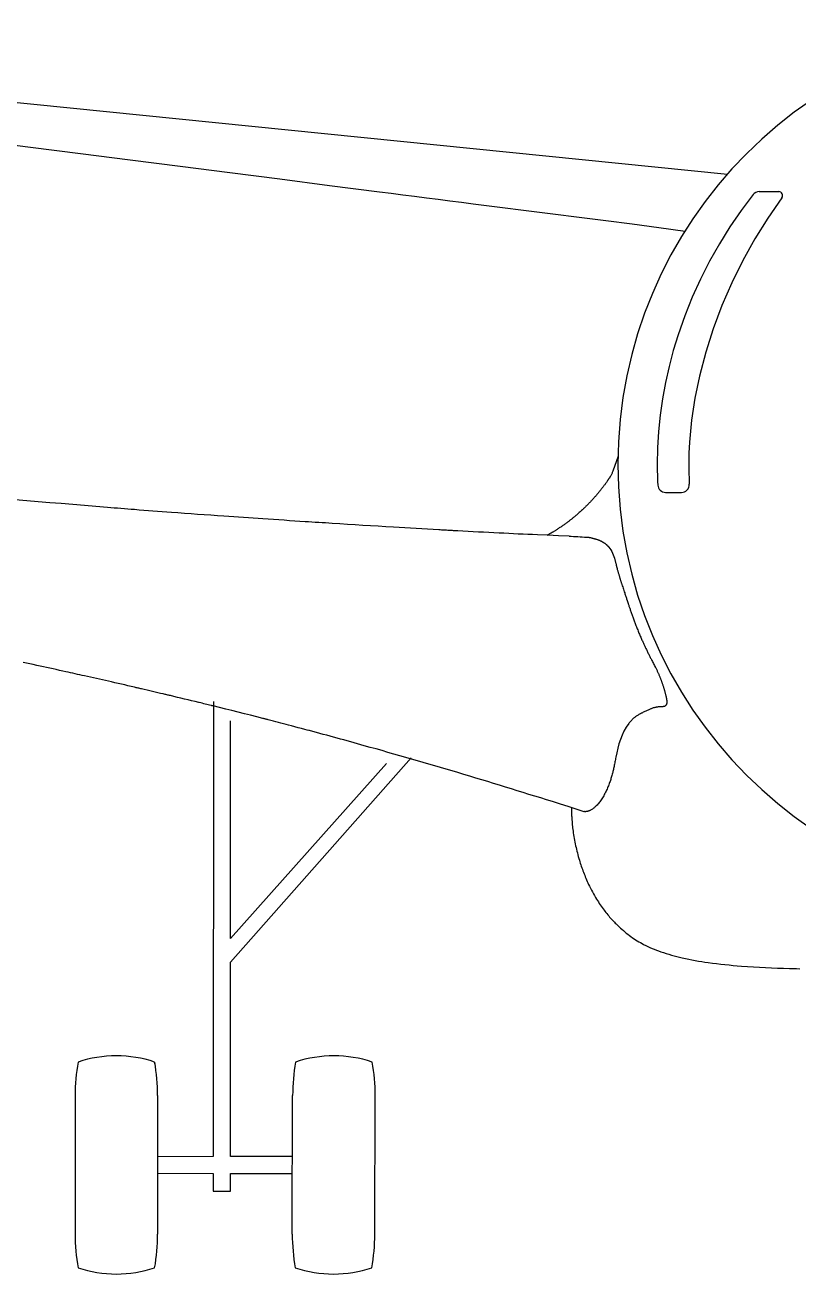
# Model space of a CAD drawing. Extents: x 73554 to 206494, y -55407 to 34157.
# Drawn here: x 167864 to 172828, y 17841 to 25858 of the extents above; entities that cross this region are included whole.
import ezdxf

# ---------------------------------------------------------------- set-up
doc = ezdxf.new("R2010")
doc.units = 0
doc.header["$MEASUREMENT"] = 0
doc.linetypes.add('SOLID', pattern=[0])
doc.layers.add('9_FrontView', color=1, linetype='CONTINUOUS')
doc.layers.add('LAYER_0$C$L0', color=7, linetype='SOLID')

msp = doc.modelspace()

# ---------------------------------------------------------------- linework, layer by layer
at = {"layer": '9_FrontView', "color": 0, "linetype": 'Continuous'}
for p, q in [((169075.3, 21515.7), (169072.8, 18596)), ((169182.8, 19994.2), (169182.8, 21392.1)), ((169182.7, 19843.3), (170343.9, 21154.4)), ((170184.5, 21119), (169182.8, 19994.2)), ((169182.7, 18596), (169182.7, 19843.3)), ((169072.8, 18596), (168715.6, 18593.6)), ((169581.6, 18594.9), (169182.7, 18596)), ((168715.6, 18489.3), (169073, 18487)), ((169073, 18487), (169073, 18372.9)), ((169182.7, 18372.9), (169182.7, 18487)), ((169182.7, 18487), (169581.3, 18485.9)), ((169073, 18372.9), (169182.7, 18372.9))]:
    msp.add_line(p, q, dxfattribs=at)
at = {"layer": 'LAYER_0$C$L0'}
for p, q in [((166307.6, 25513.6), (172374.8, 24899.5)), ((172578.4, 24788.2), (172704, 24788.2)), ((171672.7, 23089.6), (171639, 22995.2)), ((171977.2, 22857.8), (172079.8, 22857.8)), ((168185.6, 18986.1), (168185.6, 18097)), ((168715.6, 18986.1), (168715.6, 18096.8)), ((169580.2, 18097), (169582.6, 18986.1)), ((170110.3, 18096.8), (170112.7, 18986.1))]:
    msp.add_line(p, q, dxfattribs=at)
for points in [[(167580.1, 25114.7), (167900.2, 25074.1), (168220.2, 25033.4), (168540.2, 24992.6), (168860.2, 24951.8), (169180.2, 24910.8), (169500.2, 24869.8), (169820.2, 24828.6), (170140.2, 24787.4), (170215.5, 24777.7), (170290.7, 24768), (170366, 24758.3), (170441.2, 24748.7), (170516.5, 24739), (170591.8, 24729.4), (170667.1, 24719.8), (170742.3, 24710.2), (170912.5, 24688.7), (171082.7, 24667.3), (171252.8, 24645.9), (171423, 24624.4), (171593.1, 24602.7), (171763.2, 24580.7), (171933.3, 24558.3), (172103.2, 24535.4)], [(172538.9, 24769), (172462.5, 24666.8), (172390.3, 24561.3), (172322.5, 24452.6), (172259.4, 24341), (172201.1, 24226.8), (172147.9, 24110.1), (172100, 23991.1), (172057.5, 23870.1), (172026.6, 23768.7), (171999.6, 23666.2), (171976.6, 23562.7), (171957.7, 23458.6), (171942.9, 23353.8), (171932.3, 23248.7), (171925.9, 23143.3), (171923.8, 23037.8), (171923.9, 23015.7), (171924.2, 22993.6), (171924.7, 22971.5), (171925.4, 22949.4), (171926.3, 22927.4), (171927.3, 22905.3)], [(172724.3, 24748.4), (172634, 24618.8), (172550, 24484.4), (172472.6, 24345.7), (172402.1, 24203.1), (172338.8, 24057.2), (172283, 23908.3), (172235, 23756.9), (172195, 23603.4), (172179.6, 23533.4), (172166, 23463.2), (172154.3, 23392.7), (172144.5, 23322), (172136.8, 23251.2), (172131.1, 23180.1), (172127.6, 23109), (172126.3, 23037.8), (172126.4, 23016.6), (172126.7, 22995.4), (172127.1, 22974.2), (172127.8, 22953), (172128.7, 22931.7), (172129.7, 22910.5)], [(171639, 22995.2), (171637.2, 22990.8), (171635.4, 22986.5), (171633.6, 22982.1), (171631.6, 22977.8), (171629.5, 22973.6), (171627.4, 22969.4), (171625.2, 22965.2), (171622.9, 22961.1), (171621.8, 22959.3), (171620.8, 22957.5), (171619.7, 22955.6), (171618.6, 22953.8), (171617.5, 22952), (171616.3, 22950.2), (171615.2, 22948.5), (171614, 22946.7), (171612.6, 22944.5), (171611.1, 22942.2), (171609.7, 22940), (171608.2, 22937.8), (171606.7, 22935.6), (171605.2, 22933.5), (171603.7, 22931.3), (171602.2, 22929.1), (171599.6, 22925.4), (171597, 22921.8), (171594.4, 22918.1), (171591.7, 22914.5), (171589.1, 22910.8), (171586.4, 22907.2), (171583.7, 22903.6), (171581, 22900), (171578.9, 22897.2), (171576.8, 22894.5), (171574.7, 22891.7), (171572.6, 22889), (171570.5, 22886.2), (171568.4, 22883.5), (171566.3, 22880.8), (171564.1, 22878), (171562, 22875.3), (171559.8, 22872.6), (171557.7, 22869.9), (171555.5, 22867.2), (171553.3, 22864.5), (171551.1, 22861.8), (171548.9, 22859.2), (171546.7, 22856.5), (171543.4, 22852.5), (171540, 22848.5), (171536.7, 22844.5), (171533.3, 22840.5), (171529.9, 22836.5), (171526.5, 22832.6), (171523, 22828.7), (171519.6, 22824.7), (171516.9, 22821.7), (171514.2, 22818.8), (171511.5, 22815.8), (171508.9, 22812.8), (171506.1, 22809.9), (171503.4, 22806.9), (171500.7, 22804), (171498, 22801), (171495.4, 22798.3), (171492.8, 22795.6), (171490.3, 22792.9), (171487.7, 22790.2), (171485.1, 22787.5), (171482.5, 22784.8), (171479.9, 22782.2), (171477.3, 22779.5), (171473.6, 22775.8), (171469.9, 22772.1), (171466.2, 22768.5), (171462.5, 22764.8), (171458.8, 22761.2), (171455.1, 22757.6), (171451.3, 22754), (171447.6, 22750.5), (171442.8, 22746), (171438, 22741.6), (171433.2, 22737.2), (171428.4, 22732.8), (171423.5, 22728.4), (171418.6, 22724.1), (171413.7, 22719.8), (171408.8, 22715.6), (171404.8, 22712.2), (171400.8, 22708.8), (171396.8, 22705.4), (171392.8, 22702), (171388.7, 22698.7), (171384.6, 22695.4), (171380.6, 22692.1), (171376.5, 22688.8), (171373.4, 22686.3), (171370.3, 22683.9), (171367.1, 22681.4), (171364, 22679), (171360.9, 22676.6), (171357.7, 22674.2), (171354.6, 22671.8), (171351.4, 22669.4), (171347.2, 22666.2), (171342.9, 22663.1), (171338.6, 22659.9), (171334.3, 22656.8), (171330, 22653.7), (171325.7, 22650.6), (171321.4, 22647.6), (171317, 22644.6), (171312.6, 22641.5), (171308.2, 22638.5), (171303.7, 22635.5), (171299.3, 22632.5), (171294.8, 22629.5), (171290.3, 22626.6), (171285.8, 22623.7), (171281.3, 22620.8), (171277.9, 22618.6), (171274.4, 22616.4), (171271, 22614.3), (171267.5, 22612.1), (171264.1, 22610), (171260.6, 22607.9), (171257.1, 22605.8), (171253.7, 22603.7), (171251.3, 22602.3), (171249, 22600.9), (171246.6, 22599.5), (171244.3, 22598.1), (171241.9, 22596.8), (171239.6, 22595.4), (171237.2, 22594), (171234.8, 22592.7), (171232.5, 22591.3), (171230.1, 22590), (171227.7, 22588.6), (171225.3, 22587.3), (171222.9, 22585.9), (171220.5, 22584.6), (171218.1, 22583.3), (171215.7, 22582)], [(171357.7, 22577.1), (171289.8, 22579.7), (171222, 22582.5), (171154.1, 22585.3), (171123.4, 22586.7), (171092.7, 22588), (171062, 22589.4), (171031.3, 22590.8), (171000.6, 22592.3), (170969.9, 22593.7), (170939.2, 22595.2), (170908.5, 22596.7), (170875.3, 22598.4), (170842.1, 22600), (170809, 22601.7), (170775.8, 22603.5), (170742.7, 22605.2), (170709.5, 22607), (170676.3, 22608.8), (170643.2, 22610.6), (170636.2, 22611), (170629.2, 22611.4), (170622.1, 22611.7), (170615.1, 22612.1), (170608.1, 22612.5), (170601.1, 22612.9), (170594.1, 22613.3), (170587.1, 22613.7), (170578.8, 22614.1), (170570.5, 22614.6), (170562.2, 22615.1), (170554, 22615.5), (170545.7, 22616), (170537.4, 22616.5), (170529.1, 22616.9), (170520.8, 22617.4), (170484.5, 22619.5), (170448.1, 22621.6), (170411.8, 22623.7), (170375.5, 22625.8), (170339.1, 22627.9), (170302.8, 22630), (170266.5, 22632.2), (170230.1, 22634.4), (170180.8, 22637.3), (170131.5, 22640.3), (170082.2, 22643.3), (170032.9, 22646.4), (169983.6, 22649.4), (169934.3, 22652.5), (169885, 22655.6), (169835.7, 22658.7), (169814.2, 22660.1), (169792.7, 22661.5), (169771.2, 22662.8), (169749.7, 22664.2), (169728.2, 22665.6), (169706.7, 22667), (169685.1, 22668.4), (169663.6, 22669.8), (169629.7, 22672), (169595.8, 22674.2), (169561.8, 22676.4), (169527.9, 22678.7), (169494, 22680.9), (169460, 22683.2), (169426.1, 22685.4), (169392.2, 22687.7), (169360.9, 22689.8), (169329.5, 22691.9), (169298.2, 22694.1), (169266.9, 22696.2), (169235.5, 22698.4), (169204.2, 22700.5), (169172.9, 22702.7), (169141.6, 22704.9), (169099.3, 22707.8), (169057.1, 22710.8), (169014.9, 22713.8), (168972.7, 22716.8), (168930.5, 22719.9), (168888.3, 22722.9), (168846.1, 22726), (168803.9, 22729.1), (168774.3, 22731.3), (168744.7, 22733.6), (168715.2, 22735.8), (168685.6, 22738), (168656, 22740.3), (168626.4, 22742.6), (168596.9, 22744.8), (168567.3, 22747.1), (168545.5, 22748.8), (168523.8, 22750.6), (168502, 22752.3), (168480.2, 22754), (168458.5, 22755.7), (168436.7, 22757.5), (168415, 22759.2), (168393.2, 22761), (168319.2, 22767), (168245.2, 22773.2), (168171.2, 22779.3), (168097.2, 22785.6), (168023.2, 22791.9), (167949.2, 22798.3), (167875.2, 22804.7), (167801.2, 22811.2)], [(171357.3, 22577.1), (171371.4, 22576.4), (171385.5, 22575.6), (171399.6, 22574.7), (171413.7, 22573.8), (171427.8, 22573), (171442, 22572.1), (171456.1, 22571.3), (171470.2, 22570.6), (171471.9, 22570.5), (171473.6, 22570.5), (171475.3, 22570.4), (171477, 22570.3), (171478.7, 22570.2), (171480.4, 22570), (171482, 22569.9), (171483.7, 22569.7), (171485, 22569.5), (171486.2, 22569.3), (171487.4, 22569.1), (171488.7, 22568.9), (171489.9, 22568.7), (171491.2, 22568.4), (171492.4, 22568.2), (171493.6, 22567.9), (171496.2, 22567.4), (171498.7, 22566.8), (171501.2, 22566.2), (171503.7, 22565.5), (171506.2, 22564.9), (171508.7, 22564.2), (171511.2, 22563.6), (171513.6, 22562.9), (171516.3, 22562.1), (171518.9, 22561.4), (171521.5, 22560.6), (171524.1, 22559.9), (171526.7, 22559.1), (171529.3, 22558.3), (171531.9, 22557.5), (171534.5, 22556.7), (171537.5, 22555.7), (171540.4, 22554.7), (171543.4, 22553.7), (171546.3, 22552.6), (171549.2, 22551.6), (171552.1, 22550.4), (171555, 22549.2), (171557.8, 22548), (171559.7, 22547.2), (171561.6, 22546.3), (171563.5, 22545.4), (171565.4, 22544.5), (171567.2, 22543.5), (171569.1, 22542.5), (171570.9, 22541.5), (171572.7, 22540.5), (171574.6, 22539.4), (171576.4, 22538.3), (171578.2, 22537.2), (171580, 22536), (171581.8, 22534.8), (171583.6, 22533.6), (171585.3, 22532.3), (171587.1, 22531.1), (171588.8, 22529.7), (171590.6, 22528.3), (171592.3, 22526.9), (171594.1, 22525.5), (171595.8, 22524), (171597.5, 22522.5), (171599.1, 22521), (171600.8, 22519.5), (171602.3, 22518), (171603.9, 22516.5), (171605.4, 22515), (171606.9, 22513.4), (171608.4, 22511.8), (171609.9, 22510.2), (171611.3, 22508.6), (171612.7, 22506.9), (171619.8, 22498), (171626.2, 22488.6), (171632, 22478.7), (171637.2, 22468.4), (171641.8, 22457.9), (171645.9, 22447.1), (171649.4, 22436.2), (171652.5, 22425.1), (171653.5, 22421), (171654.5, 22417), (171655.4, 22412.9), (171656.3, 22408.8), (171657.2, 22404.7), (171658.1, 22400.7), (171659, 22396.6), (171659.9, 22392.5), (171660.7, 22389.5), (171661.4, 22386.4), (171662.2, 22383.3), (171663, 22380.2), (171663.8, 22377.1), (171664.6, 22374), (171665.5, 22370.9), (171666.3, 22367.9), (171667.5, 22363.5), (171668.7, 22359.1), (171669.9, 22354.8), (171671.2, 22350.4), (171672.4, 22346.1), (171673.6, 22341.7), (171674.9, 22337.4), (171676.2, 22333), (171677.3, 22329.1), (171678.4, 22325.3), (171679.6, 22321.4), (171680.7, 22317.6), (171681.9, 22313.7), (171683.1, 22309.8), (171684.3, 22306), (171685.5, 22302.1), (171686.5, 22298.7), (171687.6, 22295.3), (171688.7, 22291.9), (171689.7, 22288.5), (171690.8, 22285.1), (171691.9, 22281.7), (171693, 22278.3), (171694.1, 22274.9), (171696.6, 22267), (171699.2, 22259.2), (171701.8, 22251.4), (171704.4, 22243.6), (171707, 22235.8), (171709.6, 22228), (171712.2, 22220.2), (171714.8, 22212.4), (171716.6, 22206.9), (171718.4, 22201.4), (171720.2, 22196), (171722, 22190.5), (171723.8, 22185), (171725.6, 22179.6), (171727.4, 22174.1), (171729.2, 22168.6), (171730.2, 22165.4), (171731.3, 22162.3), (171732.3, 22159.1), (171733.4, 22155.9), (171734.4, 22152.7), (171735.5, 22149.5), (171736.5, 22146.3), (171737.6, 22143.1), (171739.2, 22138.3), (171740.8, 22133.5), (171742.4, 22128.7), (171744, 22123.8), (171745.6, 22119), (171747.3, 22114.2), (171748.9, 22109.4), (171750.6, 22104.6), (171752.5, 22098.8), (171754.5, 22093), (171756.6, 22087.2), (171758.6, 22081.5), (171760.6, 22075.7), (171762.7, 22069.9), (171764.7, 22064.2), (171766.7, 22058.4), (171768.9, 22052.3), (171771.1, 22046.2), (171773.3, 22040.1), (171775.5, 22034), (171777.7, 22027.9), (171780, 22021.9), (171782.2, 22015.8), (171784.5, 22009.7), (171787.2, 22002.8), (171789.8, 21995.9), (171792.5, 21989), (171795.3, 21982.1), (171798.1, 21975.2), (171800.9, 21968.3), (171803.7, 21961.4), (171806.6, 21954.6), (171809.3, 21948.3), (171812, 21942), (171814.7, 21935.6), (171817.5, 21929.3), (171820.3, 21923.1), (171823.1, 21916.8), (171825.9, 21910.5), (171828.7, 21904.2), (171830.9, 21899.4), (171833.1, 21894.5), (171835.3, 21889.7), (171837.5, 21884.8), (171839.8, 21880), (171842, 21875.1), (171844.2, 21870.3), (171846.5, 21865.5), (171848.9, 21860.3), (171851.4, 21855), (171853.9, 21849.8), (171856.4, 21844.6), (171858.9, 21839.4), (171861.4, 21834.2), (171863.9, 21829), (171866.4, 21823.9), (171868.9, 21818.9), (171871.3, 21814), (171873.8, 21809.1), (171876.2, 21804.2), (171878.7, 21799.3), (171881.2, 21794.4), (171883.7, 21789.6), (171886.2, 21784.7), (171889.4, 21778.5), (171892.7, 21772.3), (171895.9, 21766.1), (171899.2, 21759.9), (171902.4, 21753.7), (171905.7, 21747.5), (171908.9, 21741.3), (171912.1, 21735.1), (171914.2, 21731.1), (171916.3, 21727), (171918.3, 21722.9), (171920.3, 21718.8), (171922.4, 21714.7), (171924.3, 21710.6), (171926.3, 21706.4), (171928.2, 21702.3), (171929.9, 21698.4), (171931.7, 21694.6), (171933.3, 21690.7), (171935, 21686.8), (171936.6, 21682.9), (171938.2, 21679), (171939.8, 21675.1), (171941.4, 21671.2), (171942.8, 21667.7), (171944.2, 21664.2), (171945.5, 21660.7), (171946.9, 21657.2), (171948.2, 21653.7), (171949.5, 21650.2), (171950.8, 21646.7), (171952.1, 21643.1), (171953.6, 21639), (171955, 21634.9), (171956.4, 21630.7), (171957.8, 21626.6), (171959.2, 21622.4), (171960.5, 21618.2), (171961.8, 21614), (171963.1, 21609.9), (171964.3, 21606.2), (171965.4, 21602.5), (171966.5, 21598.9), (171967.6, 21595.2), (171968.7, 21591.5), (171969.7, 21587.8), (171970.8, 21584.1), (171971.8, 21580.4), (171972.6, 21577.6), (171973.4, 21574.8), (171974.2, 21572), (171974.9, 21569.2), (171975.7, 21566.4), (171976.4, 21563.6), (171977.1, 21560.8), (171977.8, 21558), (171978.5, 21555.3), (171979.1, 21552.5), (171979.8, 21549.8), (171980.4, 21547.1), (171981, 21544.4), (171981.5, 21541.6), (171982.1, 21538.9), (171982.6, 21536.2), (171983, 21533.8), (171983.4, 21531.4), (171983.8, 21529), (171984.1, 21526.6), (171984.4, 21524.2), (171984.7, 21521.8), (171984.9, 21519.4), (171985, 21516.9), (171985.1, 21514.9), (171985.2, 21512.8), (171985.2, 21510.8), (171985.1, 21508.7), (171984.9, 21506.7), (171984.6, 21504.6), (171984.3, 21502.6), (171983.8, 21500.6), (171983.3, 21499), (171982.7, 21497.4), (171982, 21495.9), (171981.3, 21494.4), (171980.5, 21493), (171979.6, 21491.7), (171978.5, 21490.4), (171977.4, 21489.3), (171975.7, 21487.8), (171973.7, 21486.6), (171971.7, 21485.5), (171969.5, 21484.6), (171967.2, 21483.9), (171964.9, 21483.3), (171962.5, 21482.8), (171960.1, 21482.5), (171957.8, 21482.2), (171955.5, 21482), (171953.3, 21481.8), (171951, 21481.7), (171948.7, 21481.6), (171946.5, 21481.5), (171944.3, 21481.5), (171942, 21481.4), (171939.8, 21481.3), (171937.6, 21481.2), (171935.3, 21481.1), (171933.1, 21481), (171930.9, 21480.8), (171928.7, 21480.6), (171926.4, 21480.4), (171924.2, 21480.1), (171920.9, 21479.6), (171917.7, 21479.1), (171914.4, 21478.4), (171911.2, 21477.7), (171908, 21476.9), (171904.8, 21476.1), (171901.6, 21475.1), (171898.4, 21474.2), (171894.2, 21472.8), (171890, 21471.3), (171885.8, 21469.8), (171881.7, 21468.2), (171877.5, 21466.5), (171873.4, 21464.8), (171869.3, 21463), (171865.2, 21461.2), (171860, 21458.9), (171854.8, 21456.5), (171849.6, 21454.1), (171844.4, 21451.7), (171839.2, 21449.3), (171834.1, 21446.8), (171828.9, 21444.2), (171823.8, 21441.7), (171820.9, 21440.1), (171817.9, 21438.6), (171815, 21437.1), (171812, 21435.5), (171809.1, 21433.9), (171806.2, 21432.3), (171803.4, 21430.6), (171800.5, 21428.9), (171796.8, 21426.6), (171793.1, 21424.2), (171789.5, 21421.7), (171785.9, 21419.1), (171782.4, 21416.5), (171778.9, 21413.8), (171775.5, 21411), (171772.2, 21408.1), (171767.9, 21404.2), (171763.7, 21400.2), (171759.6, 21396.1), (171755.6, 21391.9), (171751.7, 21387.5), (171748, 21383.1), (171744.3, 21378.7), (171740.7, 21374.1), (171724.3, 21350.3), (171710, 21325.2), (171697.6, 21298.9), (171687, 21271.7), (171677.9, 21243.8), (171670.1, 21215.4), (171663.4, 21186.7), (171657.5, 21158.1), (171656.1, 21150.7), (171654.7, 21143.3), (171653.4, 21135.9), (171652, 21128.6), (171650.7, 21121.2), (171649.3, 21113.9), (171647.9, 21106.6), (171646.4, 21099.2), (171645.1, 21092.9), (171643.7, 21086.5), (171642.3, 21080.2), (171640.8, 21073.8), (171639.3, 21067.5), (171637.7, 21061.2), (171636.1, 21054.9), (171634.4, 21048.5), (171632.6, 21041.9), (171630.7, 21035.3), (171628.8, 21028.7), (171626.8, 21022.1), (171624.8, 21015.5), (171622.7, 21009), (171620.5, 21002.5), (171618.2, 20996), (171615.6, 20988.9), (171613, 20981.8), (171610.2, 20974.7), (171607.4, 20967.7), (171604.5, 20960.8), (171601.4, 20953.8), (171598.3, 20947), (171595.1, 20940.1), (171591.5, 20932.9), (171587.8, 20925.7), (171584, 20918.5), (171580, 20911.5), (171575.9, 20904.5), (171571.7, 20897.6), (171567.3, 20890.8), (171562.8, 20884), (171558.9, 20878.4), (171554.8, 20872.8), (171550.6, 20867.3), (171546.2, 20861.9), (171541.8, 20856.6), (171537.1, 20851.5), (171532.4, 20846.5), (171527.4, 20841.6), (171523.6, 20838.1), (171519.7, 20834.7), (171515.7, 20831.4), (171511.6, 20828.3), (171507.4, 20825.3), (171503.1, 20822.4), (171498.7, 20819.8), (171494.2, 20817.4), (171493.4, 20817), (171492.7, 20816.6), (171491.9, 20816.2), (171491.1, 20815.9), (171490.3, 20815.5), (171489.6, 20815.2), (171488.8, 20814.8), (171488, 20814.5), (171486.9, 20814.1), (171485.9, 20813.6), (171484.9, 20813.2), (171483.8, 20812.9), (171482.8, 20812.5), (171481.7, 20812.1), (171480.7, 20811.8), (171479.6, 20811.5), (171478.2, 20811.1), (171476.8, 20810.7), (171475.4, 20810.4), (171474, 20810), (171472.6, 20809.8), (171471.2, 20809.5), (171469.7, 20809.3), (171468.3, 20809.1), (171467.7, 20809), (171467.1, 20809), (171466.5, 20808.9), (171465.9, 20808.9), (171465.3, 20808.8), (171464.7, 20808.8), (171464.1, 20808.8), (171463.4, 20808.7), (171462.4, 20808.7), (171461.4, 20808.7), (171460.3, 20808.7), (171459.3, 20808.8), (171458.3, 20808.8), (171457.2, 20808.9), (171456.2, 20809), (171455.2, 20809.1)], [(171455, 20808.7), (171403.9, 20824.9), (171352.7, 20841), (171301.5, 20857), (171250.3, 20873.1), (171212.8, 20884.8), (171175.3, 20896.6), (171137.8, 20908.3), (171100.2, 20920), (171062.7, 20931.6), (171025.2, 20943.3), (170987.6, 20954.9), (170950, 20966.4), (170911.7, 20978.2), (170873.4, 20989.9), (170835.1, 21001.6), (170796.7, 21013.2), (170758.4, 21024.8), (170720, 21036.4), (170681.6, 21047.9), (170643.2, 21059.3), (170606.1, 21070.3), (170569.1, 21081.3), (170532, 21092.2), (170494.9, 21103.1), (170457.8, 21114), (170420.7, 21124.8), (170383.6, 21135.6), (170346.5, 21146.3), (170308.5, 21157.2), (170270.6, 21168), (170232.7, 21178.8), (170194.8, 21189.6), (170156.8, 21200.4), (170118.8, 21211.1), (170080.9, 21221.7), (170042.9, 21232.4), (170021, 21238.5), (169999.1, 21244.6), (169977.2, 21250.7), (169955.2, 21256.8), (169933.3, 21262.8), (169911.4, 21268.8), (169889.5, 21274.9), (169867.5, 21280.8), (169845.4, 21286.8), (169823.3, 21292.8), (169801.2, 21298.8), (169779.2, 21304.7), (169757.1, 21310.7), (169735, 21316.7), (169712.9, 21322.7), (169690.8, 21328.7), (169686.8, 21329.8), (169676, 21332.7), (169660, 21336.9), (169640.3, 21342.2), (169618.6, 21347.9), (169596.4, 21353.8), (169575.2, 21359.4), (169556.7, 21364.3), (169540.4, 21368.6), (169524.1, 21372.8), (169507.8, 21377.1), (169491.5, 21381.3), (169475.3, 21385.6), (169459, 21389.8), (169442.7, 21394), (169426.4, 21398.2), (169422.1, 21399.3), (169417.8, 21400.4), (169413.6, 21401.5), (169409.3, 21402.6), (169405, 21403.7), (169400.7, 21404.8), (169396.5, 21405.9), (169392.2, 21407), (169352.3, 21417.2), (169312.5, 21427.3), (169272.6, 21437.4), (169232.7, 21447.4), (169192.8, 21457.4), (169152.9, 21467.3), (169112.9, 21477.1), (169073, 21487), (169071.3, 21487.4), (169069.5, 21487.8), (169067.8, 21488.2), (169066.1, 21488.7), (169064.3, 21489.1), (169062.6, 21489.5), (169060.9, 21489.9), (169059.2, 21490.3), (169049.7, 21492.7), (169040.2, 21495), (169030.7, 21497.3), (169021.3, 21499.6), (169011.8, 21501.9), (169002.3, 21504.2), (168992.8, 21506.5), (168983.4, 21508.8), (168982.9, 21508.9), (168982.4, 21509), (168982, 21509.1), (168981.5, 21509.2), (168981.1, 21509.3), (168980.6, 21509.4), (168980.2, 21509.6), (168979.7, 21509.7), (168956.9, 21515.2), (168934.1, 21520.6), (168911.3, 21526.1), (168888.5, 21531.6), (168865.7, 21537.1), (168842.9, 21542.5), (168820.1, 21547.9), (168797.3, 21553.4), (168791.6, 21554.7), (168786, 21556), (168780.3, 21557.4), (168774.6, 21558.7), (168769, 21560.1), (168763.3, 21561.4), (168757.6, 21562.7), (168752, 21564.1), (168734.6, 21568.2), (168717.1, 21572.3), (168699.7, 21576.4), (168682.3, 21580.5), (168664.8, 21584.5), (168647.4, 21588.6), (168630, 21592.7), (168612.5, 21596.7), (168606.9, 21598.1), (168601.2, 21599.4), (168595.6, 21600.7), (168589.9, 21602), (168584.3, 21603.3), (168578.6, 21604.6), (168572.9, 21605.9), (168567.3, 21607.2), (168546.3, 21612.1), (168525.3, 21617), (168504.3, 21621.8), (168483.2, 21626.6), (168462.2, 21631.5), (168441.2, 21636.3), (168420.2, 21641.1), (168399.2, 21645.9), (168380.2, 21650.2), (168361.1, 21654.5), (168342.1, 21658.8), (168323.1, 21663.1), (168304.1, 21667.4), (168285.1, 21671.6), (168266.1, 21675.9), (168247, 21680.2), (168232.1, 21683.5), (168217.1, 21686.8), (168202.1, 21690.2), (168187.1, 21693.5), (168172.1, 21696.8), (168157.1, 21700.1), (168142.1, 21703.4), (168127.1, 21706.7), (168106.4, 21711.3), (168085.7, 21715.8), (168064.9, 21720.3), (168044.2, 21724.9), (168023.4, 21729.4), (168002.7, 21733.9), (167981.9, 21738.4), (167961.2, 21742.8), (167939.2, 21747.6), (167917.2, 21752.3), (167895.2, 21757), (167873.2, 21761.7), (167851.2, 21766.4)], [(171372.5, 20834.3), (171372.6, 20825.8), (171372.8, 20817.2), (171373, 20808.7), (171373.3, 20800.2), (171373.6, 20791.6), (171374, 20783.1), (171374.5, 20774.6), (171375, 20766.1), (171375.7, 20755.8), (171376.5, 20745.5), (171377.4, 20735.2), (171378.4, 20724.9), (171379.5, 20714.6), (171380.6, 20704.4), (171381.9, 20694.1), (171383.2, 20683.9), (171384.9, 20672.1), (171386.6, 20660.4), (171388.5, 20648.7), (171390.5, 20637), (171392.6, 20625.3), (171394.9, 20613.7), (171397.2, 20602.1), (171399.7, 20590.5), (171402.3, 20578.8), (171405, 20567.1), (171407.8, 20555.4), (171410.8, 20543.8), (171413.9, 20532.2), (171417, 20520.7), (171420.3, 20509.1), (171423.8, 20497.6), (171426.7, 20487.9), (171429.8, 20478.2), (171433, 20468.5), (171436.2, 20458.8), (171439.6, 20449.2), (171443, 20439.6), (171446.5, 20430), (171450.1, 20420.4), (171453.9, 20410.5), (171457.8, 20400.6), (171461.8, 20390.8), (171465.9, 20381), (171470.1, 20371.2), (171474.4, 20361.5), (171478.8, 20351.8), (171483.3, 20342.2), (171489.1, 20330), (171495.1, 20317.9), (171501.2, 20305.9), (171507.6, 20293.9), (171514, 20282.1), (171520.7, 20270.3), (171527.5, 20258.7), (171534.4, 20247.1), (171540.1, 20238.1), (171545.8, 20229.1), (171551.6, 20220.2), (171557.5, 20211.4), (171563.6, 20202.6), (171569.7, 20193.9), (171576, 20185.3), (171582.3, 20176.8), (171588.1, 20169.2), (171594, 20161.8), (171599.9, 20154.3), (171605.9, 20147), (171612, 20139.7), (171618.2, 20132.5), (171624.5, 20125.4), (171630.9, 20118.4), (171636.6, 20112.2), (171642.4, 20106.1), (171648.3, 20100), (171654.2, 20094), (171660.2, 20088), (171666.2, 20082.1), (171672.3, 20076.3), (171678.4, 20070.5), (171687.5, 20062), (171696.8, 20053.7), (171706.2, 20045.5), (171715.7, 20037.4), (171725.3, 20029.5), (171735.1, 20021.7), (171745, 20014.2), (171755, 20006.8), (171764.8, 20000), (171774.7, 19993.3), (171784.8, 19986.8), (171794.9, 19980.5), (171805.2, 19974.4), (171815.5, 19968.4), (171826, 19962.7), (171836.6, 19957.1), (171849.9, 19950.3), (171863.5, 19943.8), (171877.1, 19937.6), (171890.8, 19931.6), (171904.7, 19925.8), (171918.6, 19920.3), (171932.7, 19915), (171946.8, 19909.9), (171963.6, 19904.1), (171980.6, 19898.6), (171997.7, 19893.4), (172014.8, 19888.4), (172032, 19883.6), (172049.3, 19879.1), (172066.6, 19874.8), (172084, 19870.7), (172104.8, 19866.1), (172125.6, 19861.7), (172146.5, 19857.6), (172167.4, 19853.8), (172188.4, 19850.1), (172209.4, 19846.7), (172230.4, 19843.4), (172251.5, 19840.4), (172278.1, 19836.8), (172304.6, 19833.5), (172331.2, 19830.4), (172357.9, 19827.5), (172384.6, 19824.8), (172411.2, 19822.4), (172437.9, 19820.1), (172464.6, 19818), (172503.3, 19815.2), (172541.9, 19812.7), (172580.5, 19810.5), (172619.2, 19808.5), (172657.9, 19806.8), (172696.5, 19805.3), (172735.2, 19804), (172773.9, 19802.8), (172796.1, 19802.2), (172818.2, 19801.6), (172840.3, 19801.1)]]:
    msp.add_lwpolyline(points, dxfattribs=at)
for centre, radius, start, end in [((174491.2, 23037.8), 2820, 89.99998, 179.99991), ((172578.2, 24738.3), 50, 89.99987, 142.01078), ((172704, 24763.2), 25, 323.69748, 89.99987), ((174491.1, 23037.8), 2820, 180.00001, 269.99994), ((171977.2, 22907.8), 50, 182.93226, 270.00002), ((172079.8, 22907.8), 50, 270.00002, 3.09988), ((168450.6, 18453), 788.5, 89.99993, 108.17774), ((168450.6, 18453), 788.5, 89.99993, 108.17774), ((168450.6, 18453), 788.5, 89.99993, 108.17774), ((168450.6, 18453), 788.5, 71.82212, 89.99993), ((168450.6, 18453), 788.5, 71.82212, 89.99993), ((168450.6, 18453), 788.5, 71.82212, 89.99993), ((169847.6, 18453), 788.5, 89.99993, 108.17774), ((169847.6, 18453), 788.5, 89.99993, 108.17774), ((169847.6, 18453), 788.5, 89.99993, 108.17774), ((169847.6, 18453), 788.5, 71.82212, 89.99993), ((169847.6, 18453), 788.5, 71.82212, 89.99993), ((169847.6, 18453), 788.5, 71.82212, 89.99993), ((169420.5, 18986.1), 1235, 169.92538, 180), ((169420.6, 18986.1), 1235, 169.92538, 179.99991), ((169420.6, 18986.1), 1235, 169.92538, 179.99991), ((167480.7, 18986.1), 1235, 0.00004, 10.07457), ((167480.7, 18986.1), 1235, 0.00004, 10.07457), ((167480.6, 18986.1), 1235, 0.00004, 10.07457), ((170817.6, 18986.1), 1235, 169.92538, 179.99991), ((170817.6, 18986.1), 1235, 169.92538, 179.99991), ((170817.6, 18986.1), 1235, 169.92538, 179.99991), ((168877.7, 18986.1), 1235, 0.00004, 10.07457), ((168877.7, 18986.1), 1235, 0.00004, 10.07457), ((168877.7, 18986.1), 1235, 0.00004, 10.07457), ((169420.6, 18096.5), 1235, 179.97778, 190.05231), ((167480.6, 18097.3), 1235, 349.90312, 359.97765), ((170815.2, 18096.5), 1235, 179.97778, 190.05231), ((168875.3, 18097.3), 1235, 349.90312, 359.97765), ((168450.5, 18629.9), 788.5, 251.82226, 270.00007), ((168450.5, 18629.9), 788.5, 270.00007, 288.17788), ((169845.2, 18629.9), 788.5, 251.82226, 270.00007), ((169845.2, 18629.9), 788.5, 270.00007, 288.17788)]:
    msp.add_arc(centre, radius, start, end, dxfattribs=at)

doc.saveas('drawing.dxf')
